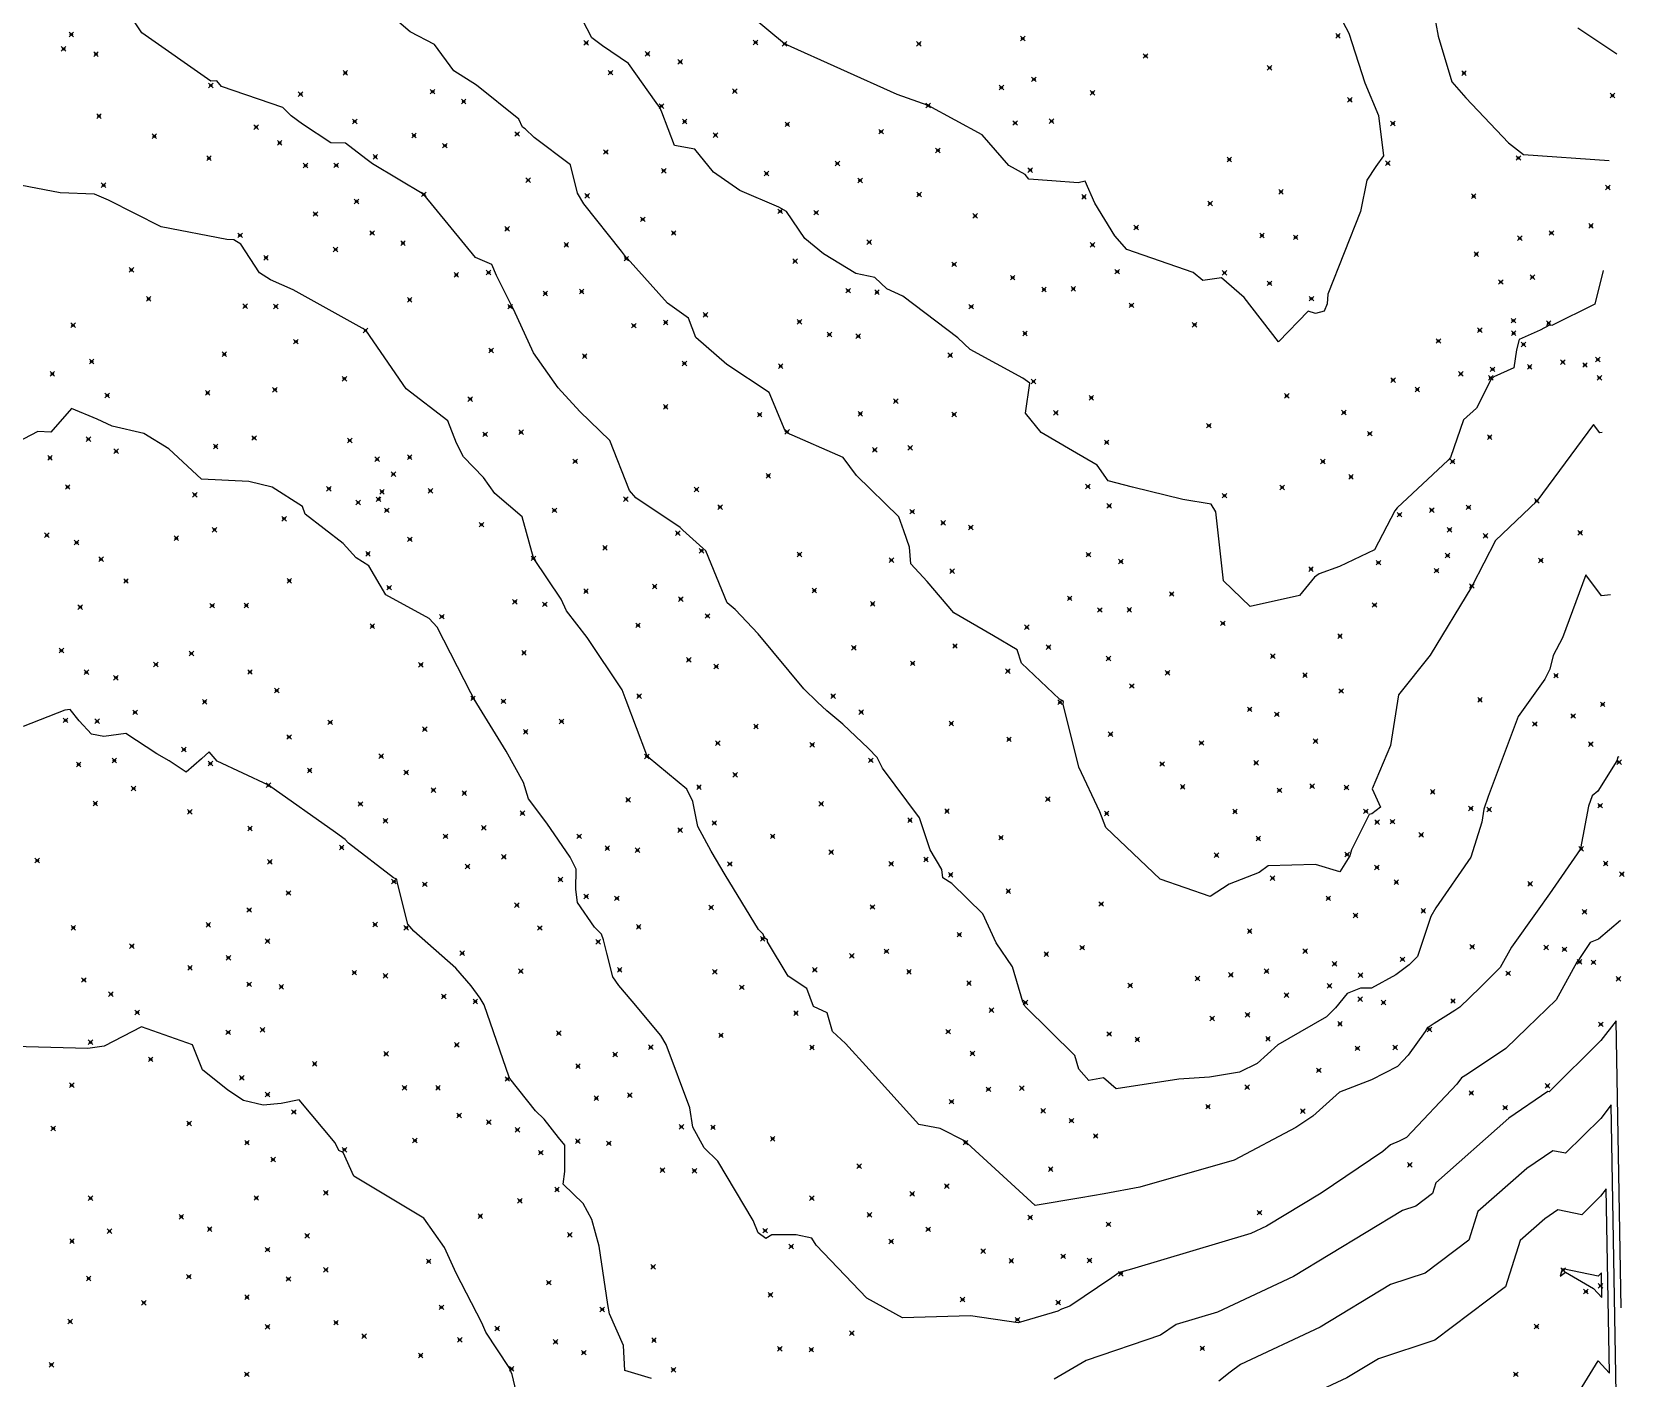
# Model space of a CAD drawing. Header units: inches. Extents: x 1411897 to 1412713, y 4930955 to 4931789.
# Drawn here: x 1412258.4 to 1412328, y 4931456.2 to 4931515.1 of the extents above; entities that cross this region are included whole.
import ezdxf

# ---------------------------------------------------------------- set-up
doc = ezdxf.new("R2010")
doc.units = ezdxf.units.IN
doc.header["$MEASUREMENT"] = 0
doc.header["$PDMODE"] = 35
doc.header["$PDSIZE"] = 0.1

msp = doc.modelspace()

# ---------------------------------------------------------------- linework, layer by layer
at = {"color": 2, "true_color": 0xf1eb1f}
for p, q in [((1412263.204, 4931515.049), (1412262.086, 4931516.723)), ((1412274.931, 4931515.088), (1412273.426, 4931516.377)), ((1412291.3, 4931514.57), (1412289.846, 4931515.778)), ((1412315.318, 4931516.247), (1412315.971, 4931515.031)), ((1412319.667, 4931516.009), (1412319.871, 4931514.903)), ((1412266.223, 4931512.934), (1412263.204, 4931515.049)), ((1412276.003, 4931514.535), (1412274.931, 4931515.088)), ((1412282.871, 4931514.838), (1412282.466, 4931515.624)), ((1412315.971, 4931515.031), (1412316.665, 4931512.862)), ((1412325.97, 4931515.274), (1412327.685, 4931514.133)), ((1412276.839, 4931513.386), (1412276.003, 4931514.535)), ((1412283.333, 4931514.484), (1412282.871, 4931514.838)), ((1412284.472, 4931513.706), (1412283.333, 4931514.484)), ((1412296.219, 4931512.356), (1412291.3, 4931514.57)), ((1412319.871, 4931514.903), (1412320.47, 4931512.915)), ((1412285.693, 4931511.999), (1412284.472, 4931513.706)), ((1412266.485, 4931512.952), (1412266.223, 4931512.934)), ((1412266.681, 4931512.705), (1412266.485, 4931512.952)), ((1412277.829, 4931512.769), (1412276.839, 4931513.386)), ((1412316.665, 4931512.862), (1412317.263, 4931511.433)), ((1412320.47, 4931512.915), (1412321.084, 4931512.216)), ((1412269.364, 4931511.794), (1412266.681, 4931512.705)), ((1412279.687, 4931511.283), (1412277.829, 4931512.769)), ((1412297.58, 4931511.87), (1412296.219, 4931512.356)), ((1412321.084, 4931512.216), (1412322.951, 4931510.248)), ((1412269.733, 4931511.416), (1412269.364, 4931511.794)), ((1412285.844, 4931511.787), (1412285.693, 4931511.999)), ((1412285.93, 4931511.577), (1412285.844, 4931511.787)), ((1412286.486, 4931510.122), (1412285.93, 4931511.577)), ((1412299.931, 4931510.596), (1412297.58, 4931511.87)), ((1412270.233, 4931511.052), (1412269.733, 4931511.416)), ((1412271.462, 4931510.239), (1412270.233, 4931511.052)), ((1412279.839, 4931510.932), (1412279.687, 4931511.283)), ((1412279.962, 4931510.861), (1412279.839, 4931510.932)), ((1412280.355, 4931510.478), (1412279.962, 4931510.861)), ((1412317.263, 4931511.433), (1412317.477, 4931509.672)), ((1412272.11, 4931510.232), (1412271.462, 4931510.239)), ((1412272.991, 4931509.539), (1412272.11, 4931510.232)), ((1412281.94, 4931509.279), (1412280.355, 4931510.478)), ((1412287.381, 4931509.96), (1412286.486, 4931510.122)), ((1412301.108, 4931509.248), (1412299.931, 4931510.596)), ((1412322.951, 4931510.248), (1412323.603, 4931509.728)), ((1412273.28, 4931509.321), (1412272.991, 4931509.539)), ((1412288.191, 4931508.962), (1412287.381, 4931509.96)), ((1412317.477, 4931509.672), (1412317.151, 4931509.211)), ((1412323.603, 4931509.728), (1412327.349, 4931509.476)), ((1412259.636, 4931508.053), (1412256.045, 4931508.75)), ((1412275.53, 4931507.99), (1412273.28, 4931509.321)), ((1412282.251, 4931508.04), (1412281.94, 4931509.279)), ((1412289.347, 4931508.155), (1412288.191, 4931508.962)), ((1412301.81, 4931508.86), (1412301.108, 4931509.248)), ((1412301.975, 4931508.653), (1412301.81, 4931508.86)), ((1412317.151, 4931509.211), (1412316.754, 4931508.614)), ((1412261.129, 4931508.004), (1412259.636, 4931508.053)), ((1412261.746, 4931507.736), (1412261.129, 4931508.004)), ((1412277.782, 4931505.224), (1412275.53, 4931507.99)), ((1412282.522, 4931507.581), (1412282.251, 4931508.04)), ((1412291.047, 4931507.424), (1412289.347, 4931508.155)), ((1412302.98, 4931508.582), (1412301.975, 4931508.653)), ((1412304.129, 4931508.488), (1412302.98, 4931508.582)), ((1412304.446, 4931508.574), (1412304.129, 4931508.488)), ((1412304.867, 4931507.6), (1412304.446, 4931508.574)), ((1412316.754, 4931508.614), (1412316.477, 4931507.236)), ((1412264.052, 4931506.565), (1412261.746, 4931507.736)), ((1412284.176, 4931505.507), (1412282.522, 4931507.581)), ((1412291.382, 4931507.24), (1412291.047, 4931507.424)), ((1412305.742, 4931506.171), (1412304.867, 4931507.6)), ((1412292.192, 4931506.067), (1412291.382, 4931507.24)), ((1412316.477, 4931507.236), (1412315.051, 4931503.625)), ((1412266.915, 4931506.014), (1412264.052, 4931506.565)), ((1412267.22, 4931506.006), (1412266.915, 4931506.014)), ((1412267.528, 4931505.81), (1412267.22, 4931506.006)), ((1412292.998, 4931505.387), (1412292.192, 4931506.067)), ((1412306.255, 4931505.575), (1412305.742, 4931506.171)), ((1412268.348, 4931504.563), (1412267.528, 4931505.81)), ((1412278.509, 4931504.921), (1412277.782, 4931505.224)), ((1412284.395, 4931505.216), (1412284.176, 4931505.507)), ((1412284.425, 4931505.204), (1412284.395, 4931505.216)), ((1412286.175, 4931503.232), (1412284.425, 4931505.204)), ((1412294.407, 4931504.533), (1412292.998, 4931505.387)), ((1412309.162, 4931504.575), (1412306.255, 4931505.575)), ((1412268.825, 4931504.255), (1412268.348, 4931504.563)), ((1412278.703, 4931504.444), (1412278.509, 4931504.921)), ((1412295.24, 4931504.353), (1412294.407, 4931504.533)), ((1412309.58, 4931504.229), (1412309.162, 4931504.575)), ((1412327.078, 4931504.667), (1412326.725, 4931503.196)), ((1412269.823, 4931503.818), (1412268.825, 4931504.255)), ((1412272.972, 4931502.063), (1412269.823, 4931503.818)), ((1412279.378, 4931503.109), (1412278.703, 4931504.444)), ((1412295.768, 4931503.865), (1412295.24, 4931504.353)), ((1412296.469, 4931503.537), (1412295.768, 4931503.865)), ((1412310.403, 4931504.339), (1412309.58, 4931504.229)), ((1412311.384, 4931503.484), (1412310.403, 4931504.339)), ((1412287.099, 4931502.579), (1412286.175, 4931503.232)), ((1412298.871, 4931501.722), (1412296.469, 4931503.537)), ((1412312.89, 4931501.545), (1412311.384, 4931503.484)), ((1412315.024, 4931503.199), (1412314.884, 4931502.878)), ((1412315.051, 4931503.625), (1412315.024, 4931503.199)), ((1412326.725, 4931503.196), (1412324.841, 4931502.256)), ((1412279.455, 4931502.977), (1412279.378, 4931503.109)), ((1412280.329, 4931501.056), (1412279.455, 4931502.977)), ((1412287.413, 4931501.735), (1412287.099, 4931502.579)), ((1412314.193, 4931502.891), (1412312.89, 4931501.545)), ((1412314.515, 4931502.78), (1412314.193, 4931502.891)), ((1412314.884, 4931502.878), (1412314.515, 4931502.78)), ((1412272.992, 4931502.048), (1412272.972, 4931502.063)), ((1412273.02, 4931502.014), (1412272.992, 4931502.048)), ((1412274.76, 4931499.493), (1412273.02, 4931502.014)), ((1412288.779, 4931500.547), (1412287.413, 4931501.735)), ((1412299.409, 4931501.212), (1412298.871, 4931501.722)), ((1412324.333, 4931502.05), (1412323.415, 4931501.641)), ((1412324.731, 4931502.275), (1412324.333, 4931502.05)), ((1412324.762, 4931502.289), (1412324.731, 4931502.275)), ((1412324.841, 4931502.256), (1412324.762, 4931502.289)), ((1412281.402, 4931499.532), (1412280.329, 4931501.056)), ((1412301.718, 4931499.956), (1412299.409, 4931501.212)), ((1412323.3, 4931501.188), (1412323.174, 4931500.403)), ((1412323.415, 4931501.641), (1412323.3, 4931501.188)), ((1412290.629, 4931499.325), (1412288.779, 4931500.547)), ((1412323.174, 4931500.403), (1412322.305, 4931500.008)), ((1412302.02, 4931499.744), (1412301.718, 4931499.956)), ((1412301.827, 4931498.419), (1412302.02, 4931499.744)), ((1412322.168, 4931499.885), (1412321.544, 4931498.641)), ((1412322.305, 4931500.008), (1412322.168, 4931499.885)), ((1412276.572, 4931498.093), (1412274.76, 4931499.493)), ((1412282.344, 4931498.499), (1412281.402, 4931499.532)), ((1412291.33, 4931497.66), (1412290.629, 4931499.325)), ((1412260.126, 4931498.632), (1412259.22, 4931497.588)), ((1412261.248, 4931498.17), (1412260.126, 4931498.632)), ((1412283.663, 4931497.231), (1412282.344, 4931498.499)), ((1412302.522, 4931497.581), (1412301.827, 4931498.419)), ((1412321.544, 4931498.641), (1412320.974, 4931498.135)), ((1412258.652, 4931497.629), (1412257.398, 4931496.971)), ((1412259.22, 4931497.588), (1412258.652, 4931497.629)), ((1412261.905, 4931497.856), (1412261.248, 4931498.17)), ((1412263.296, 4931497.535), (1412261.905, 4931497.856)), ((1412276.959, 4931497.121), (1412276.572, 4931498.093)), ((1412291.391, 4931497.567), (1412291.33, 4931497.66)), ((1412293.86, 4931496.485), (1412291.391, 4931497.567)), ((1412303.88, 4931496.783), (1412302.522, 4931497.581)), ((1412320.974, 4931498.135), (1412320.411, 4931496.493)), ((1412326.667, 4931497.931), (1412324.185, 4931494.586)), ((1412326.944, 4931497.563), (1412326.667, 4931497.931)), ((1412327.043, 4931497.574), (1412326.944, 4931497.563)), ((1412264.385, 4931496.871), (1412263.296, 4931497.535)), ((1412265.812, 4931495.537), (1412264.385, 4931496.871)), ((1412277.257, 4931496.515), (1412276.959, 4931497.121)), ((1412284.523, 4931495.048), (1412283.663, 4931497.231)), ((1412278.134, 4931495.614), (1412277.257, 4931496.515)), ((1412294.439, 4931495.708), (1412293.86, 4931496.485)), ((1412304.958, 4931496.157), (1412303.88, 4931496.783)), ((1412305.447, 4931495.463), (1412304.958, 4931496.157)), ((1412320.301, 4931496.377), (1412318.072, 4931494.285)), ((1412320.411, 4931496.493), (1412320.301, 4931496.377)), ((1412267.873, 4931495.445), (1412265.812, 4931495.537)), ((1412278.636, 4931494.918), (1412278.134, 4931495.614)), ((1412296.288, 4931493.895), (1412294.439, 4931495.708)), ((1412306.503, 4931495.185), (1412305.447, 4931495.463)), ((1412268.905, 4931495.198), (1412267.873, 4931495.445)), ((1412270.223, 4931494.347), (1412268.905, 4931495.198)), ((1412273.6, 4931494.77), (1412273.521, 4931494.655)), ((1412273.561, 4931494.645), (1412273.6, 4931494.77)), ((1412279.827, 4931493.901), (1412278.636, 4931494.918)), ((1412284.795, 4931494.729), (1412284.523, 4931495.048)), ((1412308.71, 4931494.657), (1412306.503, 4931495.185)), ((1412270.343, 4931494.012), (1412270.223, 4931494.347)), ((1412273.521, 4931494.655), (1412273.561, 4931494.645)), ((1412286.734, 4931493.423), (1412284.795, 4931494.729)), ((1412309.944, 4931494.447), (1412308.71, 4931494.657)), ((1412310.152, 4931494.117), (1412309.944, 4931494.447)), ((1412310.483, 4931491.1), (1412310.152, 4931494.117)), ((1412317.97, 4931494.154), (1412317.08, 4931492.452)), ((1412318.072, 4931494.285), (1412317.97, 4931494.154)), ((1412324.181, 4931494.582), (1412322.378, 4931492.866)), ((1412324.185, 4931494.586), (1412324.181, 4931494.582)), ((1412271.998, 4931492.735), (1412270.343, 4931494.012)), ((1412280.329, 4931492.101), (1412279.827, 4931493.901)), ((1412286.851, 4931493.316), (1412286.734, 4931493.423)), ((1412296.518, 4931493.277), (1412296.288, 4931493.895)), ((1412272.578, 4931492.104), (1412271.998, 4931492.735)), ((1412287.721, 4931492.531), (1412286.851, 4931493.316)), ((1412296.757, 4931492.567), (1412296.518, 4931493.277)), ((1412322.378, 4931492.866), (1412321.349, 4931490.874)), ((1412273.122, 4931491.752), (1412272.578, 4931492.104)), ((1412280.334, 4931492.082), (1412280.329, 4931492.101)), ((1412280.338, 4931492.069), (1412280.334, 4931492.082)), ((1412281.533, 4931490.296), (1412280.338, 4931492.069)), ((1412287.85, 4931492.403), (1412287.721, 4931492.531)), ((1412288.796, 4931490.14), (1412287.85, 4931492.403)), ((1412296.817, 4931491.847), (1412296.757, 4931492.567)), ((1412317.08, 4931492.452), (1412315.55, 4931491.728)), ((1412273.876, 4931490.491), (1412273.122, 4931491.752)), ((1412297.529, 4931491.07), (1412296.817, 4931491.847)), ((1412314.673, 4931491.405), (1412314.463, 4931491.256)), ((1412315.55, 4931491.728), (1412314.673, 4931491.405)), ((1412326.32, 4931491.363), (1412325.301, 4931488.608)), ((1412327.013, 4931490.442), (1412326.32, 4931491.363)), ((1412298.692, 4931489.703), (1412297.529, 4931491.07)), ((1412311.652, 4931489.974), (1412310.483, 4931491.1)), ((1412314.463, 4931491.256), (1412313.806, 4931490.459)), ((1412321.341, 4931490.852), (1412319.522, 4931487.851)), ((1412321.347, 4931490.863), (1412321.341, 4931490.852)), ((1412321.349, 4931490.874), (1412321.347, 4931490.863)), ((1412275.764, 4931489.453), (1412273.876, 4931490.491)), ((1412281.765, 4931489.791), (1412281.533, 4931490.296)), ((1412289.134, 4931489.846), (1412288.796, 4931490.14)), ((1412313.806, 4931490.459), (1412311.652, 4931489.974)), ((1412327.406, 4931490.485), (1412327.013, 4931490.442)), ((1412276.12, 4931489.074), (1412275.764, 4931489.453)), ((1412282.67, 4931488.615), (1412281.765, 4931489.791)), ((1412290.149, 4931488.773), (1412289.134, 4931489.846)), ((1412300.425, 4931488.687), (1412298.692, 4931489.703)), ((1412277.589, 4931486.198), (1412276.12, 4931489.074)), ((1412284.197, 4931486.339), (1412282.67, 4931488.615)), ((1412292.143, 4931486.383), (1412290.149, 4931488.773)), ((1412301.46, 4931488.074), (1412300.425, 4931488.687)), ((1412325.301, 4931488.608), (1412324.904, 4931487.835)), ((1412301.653, 4931487.5), (1412301.46, 4931488.074)), ((1412319.522, 4931487.851), (1412318.133, 4931486.119)), ((1412324.904, 4931487.835), (1412324.754, 4931487.233)), ((1412303.311, 4931485.93), (1412301.653, 4931487.5)), ((1412324.754, 4931487.233), (1412324.53, 4931486.793)), ((1412324.53, 4931486.793), (1412323.367, 4931485.161)), ((1412277.699, 4931485.977), (1412277.589, 4931486.198)), ((1412277.701, 4931485.958), (1412277.699, 4931485.977)), ((1412277.735, 4931485.925), (1412277.701, 4931485.958)), ((1412279.128, 4931483.648), (1412277.735, 4931485.925)), ((1412284.369, 4931485.873), (1412284.197, 4931486.339)), ((1412285.273, 4931483.475), (1412284.369, 4931485.873)), ((1412292.738, 4931485.791), (1412292.143, 4931486.383)), ((1412293.147, 4931485.421), (1412292.738, 4931485.791)), ((1412303.421, 4931485.863), (1412303.311, 4931485.93)), ((1412303.495, 4931485.825), (1412303.421, 4931485.863)), ((1412303.474, 4931485.705), (1412303.495, 4931485.825)), ((1412318.133, 4931486.119), (1412317.792, 4931483.896)), ((1412259.844, 4931485.443), (1412258.016, 4931484.736)), ((1412260.075, 4931485.473), (1412259.844, 4931485.443)), ((1412260.461, 4931484.983), (1412260.075, 4931485.473)), ((1412293.851, 4931484.826), (1412293.147, 4931485.421)), ((1412304.169, 4931482.958), (1412303.474, 4931485.705)), ((1412323.367, 4931485.161), (1412322.053, 4931481.664)), ((1412261.007, 4931484.393), (1412260.461, 4931484.983)), ((1412261.54, 4931484.294), (1412261.007, 4931484.393)), ((1412262.509, 4931484.419), (1412261.54, 4931484.294)), ((1412263.863, 4931483.534), (1412262.509, 4931484.419)), ((1412294.968, 4931483.762), (1412293.851, 4931484.826)), ((1412279.893, 4931482.288), (1412279.128, 4931483.648)), ((1412295.349, 4931483.378), (1412294.968, 4931483.762)), ((1412317.792, 4931483.896), (1412316.988, 4931482.003)), ((1412264.396, 4931483.222), (1412263.863, 4931483.534)), ((1412265.135, 4931482.731), (1412264.396, 4931483.222)), ((1412265.813, 4931483.313), (1412265.135, 4931482.731)), ((1412266.153, 4931483.616), (1412265.813, 4931483.313)), ((1412266.495, 4931483.209), (1412266.153, 4931483.616)), ((1412268.74, 4931482.16), (1412266.495, 4931483.209)), ((1412285.295, 4931483.423), (1412285.273, 4931483.475)), ((1412285.334, 4931483.388), (1412285.295, 4931483.423)), ((1412287.024, 4931481.983), (1412285.334, 4931483.388)), ((1412295.582, 4931482.908), (1412295.349, 4931483.378)), ((1412305.082, 4931481.002), (1412304.169, 4931482.958)), ((1412327.677, 4931483.236), (1412326.852, 4931481.91)), ((1412327.717, 4931483.391), (1412327.677, 4931483.236)), ((1412327.768, 4931483.397), (1412327.717, 4931483.391)), ((1412280.109, 4931481.571), (1412279.893, 4931482.288)), ((1412297.192, 4931480.732), (1412295.582, 4931482.908)), ((1412271.665, 4931480.102), (1412268.74, 4931482.16)), ((1412280.9, 4931480.508), (1412280.109, 4931481.571)), ((1412287.283, 4931481.453), (1412287.024, 4931481.983)), ((1412316.988, 4931482.003), (1412317.35, 4931481.206)), ((1412322.053, 4931481.664), (1412321.865, 4931481.115)), ((1412326.606, 4931481.701), (1412326.442, 4931481.252)), ((1412326.852, 4931481.91), (1412326.606, 4931481.701)), ((1412287.504, 4931480.36), (1412287.283, 4931481.453)), ((1412305.342, 4931480.309), (1412305.082, 4931481.002)), ((1412316.854, 4931480.881), (1412316.083, 4931479.339)), ((1412316.975, 4931480.917), (1412316.854, 4931480.881)), ((1412317.35, 4931481.206), (1412316.975, 4931480.917)), ((1412321.865, 4931481.115), (1412321.778, 4931480.541)), ((1412326.442, 4931481.252), (1412326.086, 4931479.395)), ((1412281.922, 4931479.012), (1412280.9, 4931480.508)), ((1412288.084, 4931479.281), (1412287.504, 4931480.36)), ((1412297.664, 4931479.342), (1412297.192, 4931480.732)), ((1412307.72, 4931478.06), (1412305.342, 4931480.309)), ((1412321.778, 4931480.541), (1412321.303, 4931479.013)), ((1412272.09, 4931479.788), (1412271.665, 4931480.102)), ((1412272.24, 4931479.624), (1412272.09, 4931479.788)), ((1412274.197, 4931478.119), (1412272.24, 4931479.624)), ((1412282.183, 4931478.497), (1412281.922, 4931479.012)), ((1412288.703, 4931478.24), (1412288.084, 4931479.281)), ((1412298.179, 4931478.486), (1412297.664, 4931479.342)), ((1412316.011, 4931479.078), (1412315.565, 4931478.374)), ((1412316.083, 4931479.339), (1412316.011, 4931479.078)), ((1412321.303, 4931479.013), (1412319.765, 4931476.808)), ((1412326.072, 4931479.347), (1412324.739, 4931477.415)), ((1412326.086, 4931479.395), (1412326.072, 4931479.347)), ((1412274.349, 4931478.063), (1412274.197, 4931478.119)), ((1412274.366, 4931477.937), (1412274.349, 4931478.063)), ((1412282.169, 4931477.602), (1412282.183, 4931478.497)), ((1412290.164, 4931475.852), (1412288.703, 4931478.24)), ((1412298.224, 4931478.111), (1412298.179, 4931478.486)), ((1412298.616, 4931477.867), (1412298.224, 4931478.111)), ((1412309.903, 4931477.303), (1412307.72, 4931478.06)), ((1412312.04, 4931478.341), (1412310.73, 4931477.84)), ((1412312.438, 4931478.635), (1412312.04, 4931478.341)), ((1412314.514, 4931478.695), (1412312.438, 4931478.635)), ((1412315.565, 4931478.374), (1412314.514, 4931478.695)), ((1412274.827, 4931476.088), (1412274.366, 4931477.937)), ((1412282.244, 4931477.038), (1412282.169, 4931477.602)), ((1412299.966, 4931476.541), (1412298.616, 4931477.867)), ((1412310.73, 4931477.84), (1412309.903, 4931477.303)), ((1412324.739, 4931477.415), (1412324.191, 4931476.654)), ((1412282.984, 4931475.952), (1412282.244, 4931477.038)), ((1412319.765, 4931476.808), (1412319.553, 4931476.426)), ((1412275.094, 4931475.779), (1412274.827, 4931476.088)), ((1412300.542, 4931475.272), (1412299.966, 4931476.541)), ((1412319.553, 4931476.426), (1412318.97, 4931474.669)), ((1412324.191, 4931476.654), (1412323.073, 4931475.084)), ((1412327.834, 4931476.255), (1412326.872, 4931475.439)), ((1412276.93, 4931474.167), (1412275.094, 4931475.779)), ((1412283.296, 4931475.659), (1412282.984, 4931475.952)), ((1412283.38, 4931475.404), (1412283.296, 4931475.659)), ((1412283.529, 4931474.824), (1412283.38, 4931475.404)), ((1412290.36, 4931475.651), (1412290.164, 4931475.852)), ((1412290.401, 4931475.527), (1412290.36, 4931475.651)), ((1412290.438, 4931475.478), (1412290.401, 4931475.527)), ((1412290.547, 4931475.41), (1412290.438, 4931475.478)), ((1412290.553, 4931475.323), (1412290.547, 4931475.41)), ((1412291.454, 4931473.812), (1412290.553, 4931475.323)), ((1412301.265, 4931474.226), (1412300.542, 4931475.272)), ((1412326.508, 4931475.282), (1412326.07, 4931474.637)), ((1412326.872, 4931475.439), (1412326.508, 4931475.282)), ((1412283.797, 4931473.785), (1412283.529, 4931474.824)), ((1412318.97, 4931474.669), (1412318.595, 4931474.316)), ((1412323.073, 4931475.084), (1412322.587, 4931474.193)), ((1412326.07, 4931474.637), (1412325.992, 4931474.489)), ((1412277.597, 4931473.388), (1412276.93, 4931474.167)), ((1412301.716, 4931472.699), (1412301.265, 4931474.226)), ((1412318.595, 4931474.316), (1412318.015, 4931473.877)), ((1412322.587, 4931474.193), (1412321.709, 4931473.327)), ((1412325.93, 4931474.421), (1412325.027, 4931472.786)), ((1412325.96, 4931474.479), (1412325.93, 4931474.421)), ((1412325.992, 4931474.489), (1412325.96, 4931474.479)), ((1412277.996, 4931472.853), (1412277.597, 4931473.388)), ((1412284.053, 4931473.403), (1412283.797, 4931473.785)), ((1412284.64, 4931472.722), (1412284.053, 4931473.403)), ((1412292.269, 4931473.282), (1412291.454, 4931473.812)), ((1412292.563, 4931472.489), (1412292.269, 4931473.282)), ((1412316.469, 4931473.295), (1412315.894, 4931473.055)), ((1412316.959, 4931473.285), (1412316.469, 4931473.295)), ((1412318.015, 4931473.877), (1412316.959, 4931473.285)), ((1412321.709, 4931473.327), (1412320.818, 4931472.462)), ((1412278.171, 4931472.561), (1412277.996, 4931472.853)), ((1412279.267, 4931469.397), (1412278.171, 4931472.561)), ((1412285.89, 4931471.229), (1412284.64, 4931472.722)), ((1412293.158, 4931472.212), (1412292.563, 4931472.489)), ((1412301.744, 4931472.641), (1412301.716, 4931472.699)), ((1412301.823, 4931472.497), (1412301.744, 4931472.641)), ((1412303.983, 4931470.355), (1412301.823, 4931472.497)), ((1412315.894, 4931473.055), (1412315.386, 4931472.431)), ((1412325.027, 4931472.786), (1412323.763, 4931471.559)), ((1412293.388, 4931471.393), (1412293.158, 4931472.212)), ((1412314.995, 4931472.045), (1412313.83, 4931471.369)), ((1412315.386, 4931472.431), (1412314.995, 4931472.045)), ((1412320.602, 4931472.319), (1412319.7, 4931471.743)), ((1412320.818, 4931472.462), (1412320.602, 4931472.319)), ((1412327.644, 4931471.871), (1412326.979, 4931470.997)), ((1412327.863, 4931459.313), (1412327.644, 4931471.871)), ((1412263.183, 4931471.595), (1412261.556, 4931470.76)), ((1412265.411, 4931470.814), (1412263.183, 4931471.595)), ((1412286.123, 4931470.824), (1412285.89, 4931471.229)), ((1412293.963, 4931470.87), (1412293.388, 4931471.393)), ((1412313.83, 4931471.369), (1412312.867, 4931470.809)), ((1412319.304, 4931471.392), (1412318.56, 4931470.359)), ((1412319.396, 4931471.545), (1412319.304, 4931471.392)), ((1412319.7, 4931471.743), (1412319.396, 4931471.545)), ((1412323.763, 4931471.559), (1412322.831, 4931470.654)), ((1412260.841, 4931470.657), (1412257.61, 4931470.739)), ((1412261.556, 4931470.76), (1412260.841, 4931470.657)), ((1412265.853, 4931469.719), (1412265.411, 4931470.814)), ((1412287.151, 4931468.066), (1412286.123, 4931470.824)), ((1412294.992, 4931469.732), (1412293.963, 4931470.87)), ((1412312.867, 4931470.809), (1412311.965, 4931469.997)), ((1412322.831, 4931470.654), (1412321.155, 4931469.538)), ((1412326.979, 4931470.997), (1412324.718, 4931468.762)), ((1412266.957, 4931468.839), (1412265.853, 4931469.719)), ((1412297.162, 4931467.326), (1412294.992, 4931469.732)), ((1412304.168, 4931469.753), (1412303.983, 4931470.355)), ((1412304.603, 4931469.253), (1412304.168, 4931469.753)), ((1412311.965, 4931469.997), (1412311.188, 4931469.613)), ((1412318.094, 4931469.867), (1412316.956, 4931469.292)), ((1412318.56, 4931470.359), (1412318.094, 4931469.867)), ((1412279.287, 4931469.339), (1412279.267, 4931469.397)), ((1412280.415, 4931467.934), (1412279.287, 4931469.339)), ((1412305.236, 4931469.372), (1412304.603, 4931469.253)), ((1412305.787, 4931468.886), (1412305.236, 4931469.372)), ((1412308.538, 4931469.321), (1412305.787, 4931468.886)), ((1412309.87, 4931469.407), (1412308.538, 4931469.321)), ((1412311.188, 4931469.613), (1412309.87, 4931469.407)), ((1412316.956, 4931469.292), (1412315.564, 4931468.752)), ((1412320.686, 4931469.089), (1412318.482, 4931466.758)), ((1412320.887, 4931469.367), (1412320.686, 4931469.089)), ((1412321.155, 4931469.538), (1412320.887, 4931469.367)), ((1412267.65, 4931468.382), (1412266.957, 4931468.839)), ((1412268.503, 4931468.18), (1412267.65, 4931468.382)), ((1412270.08, 4931468.411), (1412269.288, 4931468.252)), ((1412271.651, 4931466.536), (1412270.08, 4931468.411)), ((1412315.564, 4931468.752), (1412314.386, 4931467.701)), ((1412324.671, 4931468.772), (1412322.965, 4931467.608)), ((1412324.718, 4931468.762), (1412324.671, 4931468.772)), ((1412269.288, 4931468.252), (1412268.503, 4931468.18)), ((1412280.792, 4931467.569), (1412280.415, 4931467.934)), ((1412287.293, 4931467.223), (1412287.151, 4931468.066)), ((1412314.386, 4931467.701), (1412313.644, 4931467.2)), ((1412327.43, 4931468.198), (1412326.976, 4931467.601)), ((1412327.693, 4931453.154), (1412327.43, 4931468.198)), ((1412281.413, 4931466.76), (1412280.792, 4931467.569)), ((1412287.788, 4931466.315), (1412287.293, 4931467.223)), ((1412298.099, 4931467.157), (1412297.162, 4931467.326)), ((1412299.189, 4931466.603), (1412298.099, 4931467.157)), ((1412313.644, 4931467.2), (1412310.946, 4931465.773)), ((1412322.965, 4931467.608), (1412319.769, 4931464.788)), ((1412326.976, 4931467.601), (1412325.432, 4931466.074)), ((1412271.812, 4931466.196), (1412271.651, 4931466.536)), ((1412281.698, 4931466.427), (1412281.413, 4931466.76)), ((1412281.687, 4931465.271), (1412281.698, 4931466.427)), ((1412288.388, 4931465.731), (1412287.788, 4931466.315)), ((1412299.231, 4931466.589), (1412299.189, 4931466.603)), ((1412299.249, 4931466.556), (1412299.231, 4931466.589)), ((1412299.288, 4931466.516), (1412299.249, 4931466.556)), ((1412302.258, 4931463.787), (1412299.288, 4931466.516)), ((1412317.783, 4931466.449), (1412317.457, 4931466.159)), ((1412318.167, 4931466.599), (1412317.783, 4931466.449)), ((1412318.482, 4931466.758), (1412318.167, 4931466.599)), ((1412272.006, 4931466.105), (1412271.812, 4931466.196)), ((1412272.477, 4931465.069), (1412272.006, 4931466.105)), ((1412289.921, 4931463.138), (1412288.388, 4931465.731)), ((1412310.946, 4931465.773), (1412306.83, 4931464.589)), ((1412317.457, 4931466.159), (1412314.757, 4931464.338)), ((1412324.889, 4931466.187), (1412323.748, 4931465.409)), ((1412325.432, 4931466.074), (1412324.889, 4931466.187)), ((1412275.525, 4931463.244), (1412272.477, 4931465.069)), ((1412281.617, 4931464.728), (1412281.687, 4931465.271)), ((1412323.748, 4931465.409), (1412321.611, 4931463.523)), ((1412282.495, 4931463.878), (1412281.617, 4931464.728)), ((1412305.268, 4931464.295), (1412304.251, 4931464.121)), ((1412306.83, 4931464.589), (1412305.268, 4931464.295)), ((1412314.757, 4931464.338), (1412312.371, 4931462.892)), ((1412319.617, 4931464.31), (1412318.887, 4931463.762)), ((1412319.769, 4931464.788), (1412319.617, 4931464.31)), ((1412326.973, 4931464.205), (1412326.145, 4931463.387)), ((1412327.217, 4931464.526), (1412326.973, 4931464.205)), ((1412327.358, 4931456.459), (1412327.217, 4931464.526)), ((1412282.879, 4931463.187), (1412282.495, 4931463.878)), ((1412304.251, 4931464.121), (1412302.258, 4931463.787)), ((1412318.306, 4931463.569), (1412313.54, 4931460.681)), ((1412318.887, 4931463.762), (1412318.306, 4931463.569)), ((1412321.611, 4931463.523), (1412321.215, 4931462.271)), ((1412325.108, 4931463.602), (1412324.532, 4931463.209)), ((1412326.145, 4931463.387), (1412325.108, 4931463.602)), ((1412276.436, 4931461.96), (1412275.525, 4931463.244)), ((1412283.189, 4931462.018), (1412282.879, 4931463.187)), ((1412290.143, 4931462.591), (1412289.921, 4931463.138)), ((1412312.371, 4931462.892), (1412311.675, 4931462.567)), ((1412324.532, 4931463.209), (1412323.454, 4931462.258)), ((1412290.477, 4931462.355), (1412290.143, 4931462.591)), ((1412290.739, 4931462.515), (1412290.477, 4931462.355)), ((1412291.805, 4931462.505), (1412290.739, 4931462.515)), ((1412292.489, 4931462.363), (1412291.805, 4931462.505)), ((1412292.678, 4931462.055), (1412292.489, 4931462.363)), ((1412294.895, 4931459.738), (1412292.678, 4931462.055)), ((1412311.675, 4931462.567), (1412306.463, 4931461.014)), ((1412321.215, 4931462.271), (1412319.304, 4931460.837)), ((1412323.454, 4931462.258), (1412322.812, 4931460.233)), ((1412276.939, 4931460.84), (1412276.436, 4931461.96)), ((1412283.577, 4931459.457), (1412283.189, 4931462.018)), ((1412278.065, 4931458.667), (1412276.939, 4931460.84)), ((1412305.912, 4931460.847), (1412305.598, 4931460.625)), ((1412305.982, 4931460.88), (1412305.912, 4931460.847)), ((1412306.463, 4931461.014), (1412305.982, 4931460.88)), ((1412313.54, 4931460.681), (1412310.228, 4931459.135)), ((1412319.304, 4931460.837), (1412317.781, 4931460.332)), ((1412325.297, 4931460.993), (1412325.206, 4931460.705)), ((1412325.206, 4931460.705), (1412325.43, 4931460.876)), ((1412325.316, 4931461.01), (1412325.297, 4931460.993)), ((1412325.326, 4931461.017), (1412325.316, 4931461.01)), ((1412326.859, 4931460.699), (1412325.326, 4931461.017)), ((1412325.43, 4931460.876), (1412326.656, 4931460.157)), ((1412326.97, 4931460.81), (1412326.859, 4931460.699)), ((1412327.003, 4931460.853), (1412326.97, 4931460.81)), ((1412327.022, 4931459.764), (1412327.003, 4931460.853)), ((1412305.598, 4931460.625), (1412303.767, 4931459.389)), ((1412317.781, 4931460.332), (1412314.709, 4931458.47)), ((1412322.812, 4931460.233), (1412319.721, 4931457.911)), ((1412326.656, 4931460.157), (1412327.022, 4931459.764)), ((1412283.643, 4931459.063), (1412283.577, 4931459.457)), ((1412296.448, 4931458.881), (1412294.895, 4931459.738)), ((1412303.398, 4931459.263), (1412303.241, 4931459.169)), ((1412303.767, 4931459.389), (1412303.398, 4931459.263)), ((1412278.239, 4931458.26), (1412278.065, 4931458.667)), ((1412284.257, 4931457.666), (1412283.643, 4931459.063)), ((1412299.427, 4931458.963), (1412296.448, 4931458.881)), ((1412301.508, 4931458.662), (1412299.427, 4931458.963)), ((1412303.241, 4931459.169), (1412301.508, 4931458.662)), ((1412308.418, 4931458.596), (1412307.729, 4931458.131)), ((1412310.228, 4931459.135), (1412308.418, 4931458.596)), ((1412279.262, 4931456.71), (1412278.239, 4931458.26)), ((1412307.729, 4931458.131), (1412304.48, 4931457.023)), ((1412314.709, 4931458.47), (1412311.223, 4931456.843)), ((1412319.721, 4931457.911), (1412317.257, 4931457.095)), ((1412284.316, 4931456.582), (1412284.257, 4931457.666)), ((1412279.307, 4931456.608), (1412279.262, 4931456.71)), ((1412279.388, 4931456.404), (1412279.307, 4931456.608)), ((1412285.488, 4931456.228), (1412284.316, 4931456.582)), ((1412304.48, 4931457.023), (1412303.09, 4931456.196)), ((1412310.775, 4931456.5), (1412310.287, 4931456.111)), ((1412311.223, 4931456.843), (1412310.775, 4931456.5)), ((1412317.257, 4931457.095), (1412315.878, 4931456.26)), ((1412324.946, 4931453.877), (1412326.857, 4931456.996)), ((1412326.857, 4931456.996), (1412327.358, 4931456.459)), ((1412279.945, 4931454.098), (1412279.388, 4931456.404)), ((1412315.878, 4931456.26), (1412314.314, 4931455.529))]:
    msp.add_line(p, q, dxfattribs=at)
for p in [(1412260.12, 4931514.98), (1412315.49, 4931514.92), (1412259.78, 4931514.35), (1412282.63, 4931514.61), (1412290.03, 4931514.63), (1412291.3, 4931514.57), (1412297.17, 4931514.57), (1412301.71, 4931514.8), (1412261.2, 4931514.12), (1412285.31, 4931514.13), (1412286.74, 4931513.78), (1412307.08, 4931514.04), (1412312.5, 4931513.52), (1412272.1, 4931513.3), (1412283.69, 4931513.31), (1412302.2, 4931513.02), (1412321, 4931513.29), (1412266.22, 4931512.75), (1412270.14, 4931512.37), (1412275.91, 4931512.48), (1412289.12, 4931512.5), (1412300.78, 4931512.66), (1412304.76, 4931512.43), (1412316.01, 4931512.12), (1412327.49, 4931512.31), (1412261.33, 4931511.41), (1412277.27, 4931512.05), (1412285.92, 4931511.85), (1412297.58, 4931511.87), (1412268.2, 4931510.93), (1412272.51, 4931511.18), (1412286.93, 4931511.17), (1412291.42, 4931511.05), (1412295.52, 4931510.73), (1412301.38, 4931511.11), (1412302.97, 4931511.19), (1412317.89, 4931511.09), (1412263.75, 4931510.53), (1412269.23, 4931510.24), (1412275.1, 4931510.56), (1412276.45, 4931510.12), (1412279.61, 4931510.63), (1412288.28, 4931510.58), (1412266.14, 4931509.57), (1412273.41, 4931509.63), (1412283.49, 4931509.84), (1412293.61, 4931509.34), (1412298, 4931509.91), (1412310.74, 4931509.51), (1412317.67, 4931509.35), (1412323.38, 4931509.58), (1412270.36, 4931509.25), (1412271.7, 4931509.26), (1412280.09, 4931508.61), (1412286.02, 4931509.02), (1412290.51, 4931508.9), (1412294.6, 4931508.6), (1412302.04, 4931509.05), (1412261.53, 4931508.39), (1412275.53, 4931507.99), (1412282.67, 4931507.93), (1412297.18, 4931507.98), (1412313, 4931508.1), (1412321.42, 4931507.91), (1412327.29, 4931508.29), (1412272.59, 4931507.68), (1412291.11, 4931507.25), (1412292.68, 4931507.19), (1412304.39, 4931507.88), (1412309.9, 4931507.59), (1412270.79, 4931507.13), (1412285.1, 4931506.9), (1412299.63, 4931507.05), (1412306.67, 4931506.54), (1412326.55, 4931506.61), (1412267.5, 4931506.2), (1412273.27, 4931506.3), (1412274.62, 4931505.86), (1412279.17, 4931506.48), (1412286.45, 4931506.3), (1412295, 4931505.9), (1412312.17, 4931506.19), (1412313.64, 4931506.11), (1412323.44, 4931506.07), (1412324.82, 4931506.3), (1412268.63, 4931505.22), (1412271.67, 4931505.58), (1412281.76, 4931505.78), (1412284.38, 4931505.18), (1412304.76, 4931505.78), (1412321.54, 4931505.38), (1412262.75, 4931504.69), (1412276.95, 4931504.47), (1412278.36, 4931504.57), (1412291.76, 4931505.07), (1412298.71, 4931504.93), (1412305.84, 4931504.61), (1412310.53, 4931504.56), (1412282.43, 4931503.74), (1412294.08, 4931503.78), (1412295.34, 4931503.71), (1412301.27, 4931504.35), (1412302.64, 4931503.83), (1412303.92, 4931503.86), (1412312.5, 4931504.1), (1412322.61, 4931504.16), (1412323.99, 4931504.37), (1412263.5, 4931503.42), (1412267.72, 4931503.1), (1412269.06, 4931503.09), (1412274.91, 4931503.38), (1412279.3, 4931503.08), (1412280.84, 4931503.66), (1412299.46, 4931503.08), (1412306.46, 4931503.14), (1412314.33, 4931503.43), (1412286.1, 4931502.39), (1412287.84, 4931502.72), (1412291.95, 4931502.42), (1412323.16, 4931502.47), (1412324.7, 4931502.36), (1412260.2, 4931502.27), (1412272.98, 4931502.04), (1412284.71, 4931502.25), (1412293.26, 4931501.86), (1412294.52, 4931501.79), (1412301.81, 4931501.91), (1412309.22, 4931502.29), (1412321.69, 4931502.05), (1412323.17, 4931501.92), (1412266.81, 4931501), (1412269.94, 4931501.55), (1412278.47, 4931501.17), (1412298.54, 4931500.96), (1412319.88, 4931501.58), (1412323.6, 4931501.43), (1412261.01, 4931500.68), (1412282.56, 4931500.92), (1412286.92, 4931500.6), (1412291.13, 4931500.48), (1412322.25, 4931500.34), (1412323.87, 4931500.45), (1412325.32, 4931500.66), (1412326.29, 4931500.53), (1412326.85, 4931500.77), (1412259.29, 4931500.14), (1412272.06, 4931499.93), (1412302.18, 4931499.81), (1412317.9, 4931499.87), (1412320.86, 4931500.14), (1412322.17, 4931499.97), (1412326.92, 4931499.97), (1412261.69, 4931499.2), (1412266.08, 4931499.31), (1412269.02, 4931499.45), (1412277.56, 4931499.04), (1412296.16, 4931498.95), (1412304.71, 4931499.1), (1412313.25, 4931499.18), (1412318.96, 4931499.46), (1412286.1, 4931498.7), (1412290.21, 4931498.36), (1412294.61, 4931498.4), (1412298.71, 4931498.37), (1412303.16, 4931498.44), (1412315.75, 4931498.45), (1412278.21, 4931497.5), (1412279.78, 4931497.59), (1412291.41, 4931497.61), (1412309.85, 4931497.88), (1412316.88, 4931497.53), (1412260.87, 4931497.29), (1412262.08, 4931496.76), (1412266.43, 4931496.97), (1412268.11, 4931497.34), (1412272.29, 4931497.23), (1412295.24, 4931496.82), (1412296.79, 4931496.91), (1412305.38, 4931497.15), (1412322.12, 4931497.38), (1412259.19, 4931496.47), (1412273.49, 4931496.41), (1412274.91, 4931496.5), (1412282.15, 4931496.32), (1412314.83, 4931496.31), (1412320.5, 4931496.31), (1412274.2, 4931495.76), (1412290.59, 4931495.69), (1412316.06, 4931495.64), (1412259.96, 4931495.2), (1412265.52, 4931494.86), (1412271.38, 4931495.12), (1412273.7, 4931494.99), (1412275.82, 4931495.03), (1412284.36, 4931494.67), (1412287.45, 4931495.09), (1412304.56, 4931495.22), (1412310.53, 4931494.82), (1412313.05, 4931495.18), (1412272.66, 4931494.52), (1412273.55, 4931494.66), (1412273.91, 4931494.18), (1412281.24, 4931494.18), (1412288.48, 4931494.32), (1412296.88, 4931494.12), (1412305.49, 4931494.37), (1412318.18, 4931493.99), (1412319.59, 4931494.19), (1412321.2, 4931494.31), (1412324.18, 4931494.59), (1412266.38, 4931493.33), (1412269.42, 4931493.81), (1412278.05, 4931493.55), (1412298.23, 4931493.63), (1412299.44, 4931493.43), (1412320.37, 4931493.33), (1412259.05, 4931493.09), (1412260.35, 4931492.77), (1412264.71, 4931492.96), (1412274.92, 4931492.91), (1412286.63, 4931493.18), (1412321.94, 4931493.06), (1412326.08, 4931493.2), (1412261.42, 4931492.04), (1412273.09, 4931492.28), (1412280.32, 4931492.08), (1412283.45, 4931492.54), (1412287.67, 4931492.41), (1412291.95, 4931492.25), (1412295.97, 4931492), (1412304.58, 4931492.24), (1412306, 4931491.94), (1412317.26, 4931491.89), (1412320.28, 4931492.2), (1412324.36, 4931491.99), (1412298.62, 4931491.52), (1412314.31, 4931491.61), (1412319.8, 4931491.54), (1412262.51, 4931491.09), (1412269.65, 4931491.1), (1412274.01, 4931490.8), (1412282.62, 4931490.64), (1412285.62, 4931490.85), (1412292.6, 4931490.67), (1412308.22, 4931490.52), (1412321.34, 4931490.87), (1412260.51, 4931489.95), (1412266.28, 4931490.01), (1412267.77, 4931490.02), (1412279.51, 4931490.18), (1412280.82, 4931490.07), (1412286.76, 4931490.3), (1412295.15, 4931490.09), (1412303.76, 4931490.33), (1412305.08, 4931489.82), (1412306.37, 4931489.83), (1412317.09, 4931490.04), (1412273.28, 4931489.11), (1412276.32, 4931489.53), (1412284.89, 4931489.15), (1412287.93, 4931489.56), (1412310.46, 4931489.24), (1412301.89, 4931489.07), (1412315.58, 4931488.68), (1412259.69, 4931488.05), (1412265.37, 4931487.92), (1412279.91, 4931487.95), (1412294.33, 4931488.17), (1412298.75, 4931488.25), (1412302.84, 4931488.2), (1412312.64, 4931487.8), (1412260.78, 4931487.1), (1412263.82, 4931487.44), (1412267.93, 4931487.11), (1412275.4, 4931487.43), (1412287.11, 4931487.64), (1412288.31, 4931487.35), (1412296.9, 4931487.49), (1412301.06, 4931487.15), (1412305.46, 4931487.7), (1412308.04, 4931487.08), (1412262.07, 4931486.86), (1412306.48, 4931486.5), (1412314.05, 4931486.97), (1412325.02, 4931486.95), (1412265.95, 4931485.81), (1412269.1, 4931486.3), (1412277.68, 4931485.96), (1412279.01, 4931485.83), (1412284.94, 4931486.06), (1412293.42, 4931486.06), (1412303.34, 4931485.79), (1412315.63, 4931486.28), (1412321.7, 4931485.89), (1412327.06, 4931485.7), (1412259.87, 4931485), (1412261.25, 4931484.96), (1412262.91, 4931485.35), (1412281.55, 4931484.95), (1412294.65, 4931485.36), (1412311.63, 4931485.48), (1412312.82, 4931485.26), (1412325.77, 4931485.19), (1412269.64, 4931484.27), (1412271.44, 4931484.91), (1412275.57, 4931484.61), (1412279.98, 4931484.5), (1412290.05, 4931484.73), (1412298.59, 4931484.86), (1412305.55, 4931484.39), (1412324.1, 4931484.84), (1412265.04, 4931483.72), (1412288.38, 4931484), (1412292.51, 4931483.93), (1412301.11, 4931484.17), (1412309.52, 4931484.01), (1412314.51, 4931484.09), (1412326.54, 4931483.96), (1412260.44, 4931483.07), (1412262, 4931483.24), (1412266.2, 4931483.11), (1412273.67, 4931483.43), (1412285.28, 4931483.42), (1412295.07, 4931483.25), (1412307.8, 4931483.09), (1412311.91, 4931483.14), (1412327.78, 4931483.17), (1412268.74, 4931482.16), (1412270.54, 4931482.81), (1412274.76, 4931482.72), (1412289.14, 4931482.62), (1412262.84, 4931482.02), (1412275.95, 4931481.95), (1412277.3, 4931481.82), (1412284.46, 4931481.52), (1412287.56, 4931482.08), (1412302.81, 4931481.55), (1412308.7, 4931482.09), (1412312.93, 4931481.94), (1412314.36, 4931482.12), (1412315.86, 4931482.06), (1412319.63, 4931481.87), (1412261.17, 4931481.36), (1412265.3, 4931481), (1412272.76, 4931481.34), (1412279.84, 4931480.94), (1412292.9, 4931481.35), (1412298.4, 4931481.03), (1412305.38, 4931480.93), (1412310.99, 4931481.01), (1412316.71, 4931481.02), (1412321.3, 4931481.15), (1412322.1, 4931481.1), (1412326.95, 4931481.27), (1412267.93, 4931480.27), (1412273.85, 4931480.61), (1412278.15, 4931480.3), (1412286.73, 4931480.2), (1412288.23, 4931480.51), (1412296.78, 4931480.63), (1412317.2, 4931480.55), (1412317.87, 4931480.57), (1412271.94, 4931479.44), (1412276.48, 4931479.93), (1412282.32, 4931479.93), (1412283.55, 4931479.41), (1412290.78, 4931479.93), (1412300.76, 4931479.87), (1412312.01, 4931479.83), (1412319.13, 4931479.99), (1412326.12, 4931479.38), (1412258.63, 4931478.87), (1412268.8, 4931478.81), (1412279.03, 4931479.03), (1412284.87, 4931479.32), (1412288.91, 4931478.72), (1412293.34, 4931479.24), (1412295.96, 4931478.73), (1412297.48, 4931478.92), (1412310.18, 4931479.1), (1412315.89, 4931479.13), (1412327.19, 4931478.74), (1412277.44, 4931478.61), (1412281.5, 4931478.04), (1412298.56, 4931478.25), (1412312.63, 4931478.1), (1412317.19, 4931478.57), (1412327.9, 4931478.28), (1412269.61, 4931477.45), (1412274.22, 4931477.95), (1412275.57, 4931477.83), (1412282.63, 4931477.3), (1412301.08, 4931477.53), (1412318.04, 4931477.92), (1412323.89, 4931477.85), (1412267.9, 4931476.71), (1412279.6, 4931476.92), (1412283.97, 4931477.22), (1412288.09, 4931476.82), (1412295.14, 4931476.84), (1412305.14, 4931476.97), (1412315.07, 4931477.22), (1412319.22, 4931476.67), (1412326.27, 4931476.63), (1412260.21, 4931475.93), (1412266.11, 4931476.06), (1412273.4, 4931476.07), (1412274.76, 4931475.93), (1412280.6, 4931475.92), (1412284.92, 4931475.97), (1412316.26, 4931476.47), (1412268.7, 4931475.35), (1412283.15, 4931475.32), (1412290.34, 4931475.45), (1412298.94, 4931475.63), (1412311.63, 4931475.78), (1412262.77, 4931475.13), (1412266.99, 4931474.62), (1412277.21, 4931474.82), (1412294.24, 4931474.7), (1412295.75, 4931474.9), (1412302.74, 4931474.78), (1412304.31, 4931475.06), (1412314.06, 4931474.91), (1412318.31, 4931474.55), (1412321.36, 4931475.1), (1412324.59, 4931475.07), (1412325.39, 4931474.99), (1412265.31, 4931474.18), (1412272.49, 4931473.97), (1412273.85, 4931473.83), (1412279.77, 4931474.03), (1412284.09, 4931474.09), (1412288.25, 4931474.01), (1412292.62, 4931474.09), (1412296.74, 4931474.01), (1412310.81, 4931473.87), (1412312.37, 4931474.03), (1412315.34, 4931474.35), (1412316.48, 4931473.86), (1412322.93, 4931473.94), (1412326.05, 4931474.44), (1412326.66, 4931474.42), (1412260.67, 4931473.65), (1412267.89, 4931473.46), (1412269.3, 4931473.35), (1412289.43, 4931473.33), (1412299.36, 4931473.51), (1412306.41, 4931473.41), (1412309.35, 4931473.71), (1412315.12, 4931473.39), (1412327.75, 4931473.7), (1412261.85, 4931473.03), (1412276.4, 4931472.93), (1412277.78, 4931472.71), (1412301.83, 4931472.66), (1412313.24, 4931472.99), (1412316.46, 4931472.81), (1412317.48, 4931472.66), (1412320.52, 4931472.73), (1412263, 4931472.23), (1412291.8, 4931472.2), (1412300.34, 4931472.33), (1412309.99, 4931471.97), (1412311.54, 4931472.13), (1412315.58, 4931471.73), (1412326.98, 4931471.71), (1412266.98, 4931471.36), (1412268.48, 4931471.47), (1412281.43, 4931471.32), (1412288.52, 4931471.23), (1412298.45, 4931471.39), (1412305.49, 4931471.29), (1412306.72, 4931471.05), (1412312.43, 4931471.08), (1412319.49, 4931471.49), (1412260.96, 4931470.93), (1412273.88, 4931470.42), (1412276.97, 4931470.81), (1412283.89, 4931470.39), (1412285.45, 4931470.71), (1412292.5, 4931470.7), (1412299.51, 4931470.44), (1412316.34, 4931470.66), (1412317.99, 4931470.7), (1412263.59, 4931470.18), (1412270.76, 4931469.98), (1412282.27, 4931469.88), (1412314.65, 4931469.7), (1412260.14, 4931469.05), (1412267.57, 4931469.37), (1412274.69, 4931468.94), (1412276.15, 4931468.93), (1412279.18, 4931469.32), (1412301.67, 4931468.92), (1412311.52, 4931468.96), (1412324.65, 4931469.02), (1412268.7, 4931468.64), (1412283.07, 4931468.48), (1412284.53, 4931468.61), (1412298.6, 4931468.33), (1412300.21, 4931468.87), (1412321.32, 4931468.71), (1412269.85, 4931467.88), (1412277.07, 4931467.73), (1412302.6, 4931467.93), (1412309.81, 4931468.11), (1412313.95, 4931467.92), (1412322.8, 4931468.07), (1412259.33, 4931467.16), (1412265.27, 4931467.38), (1412278.37, 4931467.43), (1412279.62, 4931467.1), (1412286.79, 4931467.23), (1412288.17, 4931467.21), (1412303.84, 4931467.5), (1412304.9, 4931466.83), (1412267.8, 4931466.54), (1412272.06, 4931466.23), (1412275.14, 4931466.63), (1412282.26, 4931466.6), (1412283.62, 4931466.51), (1412290.78, 4931466.71), (1412299.21, 4931466.54), (1412268.94, 4931465.8), (1412280.64, 4931466.1), (1412294.56, 4931465.51), (1412318.63, 4931465.57), (1412285.96, 4931465.34), (1412287.36, 4931465.31), (1412302.93, 4931465.38), (1412260.96, 4931464.11), (1412268.21, 4931464.12), (1412271.25, 4931464.35), (1412281.35, 4931464.49), (1412292.49, 4931464.11), (1412296.88, 4931464.3), (1412298.39, 4931464.64), (1412279.73, 4931464), (1412295.01, 4931463.38), (1412312.06, 4931463.48), (1412261.79, 4931462.67), (1412264.93, 4931463.3), (1412266.17, 4931462.76), (1412278, 4931463.33), (1412290.45, 4931462.69), (1412297.58, 4931462.75), (1412302.04, 4931463.27), (1412305.46, 4931462.97), (1412260.15, 4931462.23), (1412270.43, 4931462.47), (1412281.91, 4931462.51), (1412291.59, 4931462), (1412295.96, 4931462.22), (1412268.7, 4931461.86), (1412275.74, 4931461.35), (1412299.98, 4931461.8), (1412301.21, 4931461.37), (1412303.48, 4931461.57), (1412304.63, 4931461.39), (1412260.88, 4931460.6), (1412265.26, 4931460.68), (1412269.61, 4931460.58), (1412271.25, 4931460.98), (1412285.55, 4931461.11), (1412306, 4931460.81), (1412325.33, 4931460.97), (1412280.99, 4931460.42), (1412290.68, 4931459.89), (1412326.33, 4931460.03), (1412326.97, 4931460.28), (1412263.29, 4931459.54), (1412267.8, 4931459.78), (1412276.3, 4931459.34), (1412283.33, 4931459.25), (1412299.08, 4931459.68), (1412303.26, 4931459.55), (1412260.07, 4931458.72), (1412268.7, 4931458.49), (1412271.69, 4931458.67), (1412301.48, 4931458.8), (1412324.17, 4931458.5), (1412272.92, 4931458.08), (1412277.1, 4931457.92), (1412278.74, 4931458.41), (1412281.29, 4931457.83), (1412285.59, 4931457.9), (1412294.24, 4931458.21), (1412275.39, 4931457.24), (1412282.52, 4931457.36), (1412291.09, 4931457.53), (1412292.47, 4931457.49), (1412309.56, 4931457.55), (1412259.25, 4931456.83), (1412267.79, 4931456.41), (1412279.37, 4931456.65), (1412286.44, 4931456.61), (1412323.26, 4931456.41)]:
    msp.add_point(p)

doc.saveas('drawing.dxf')
